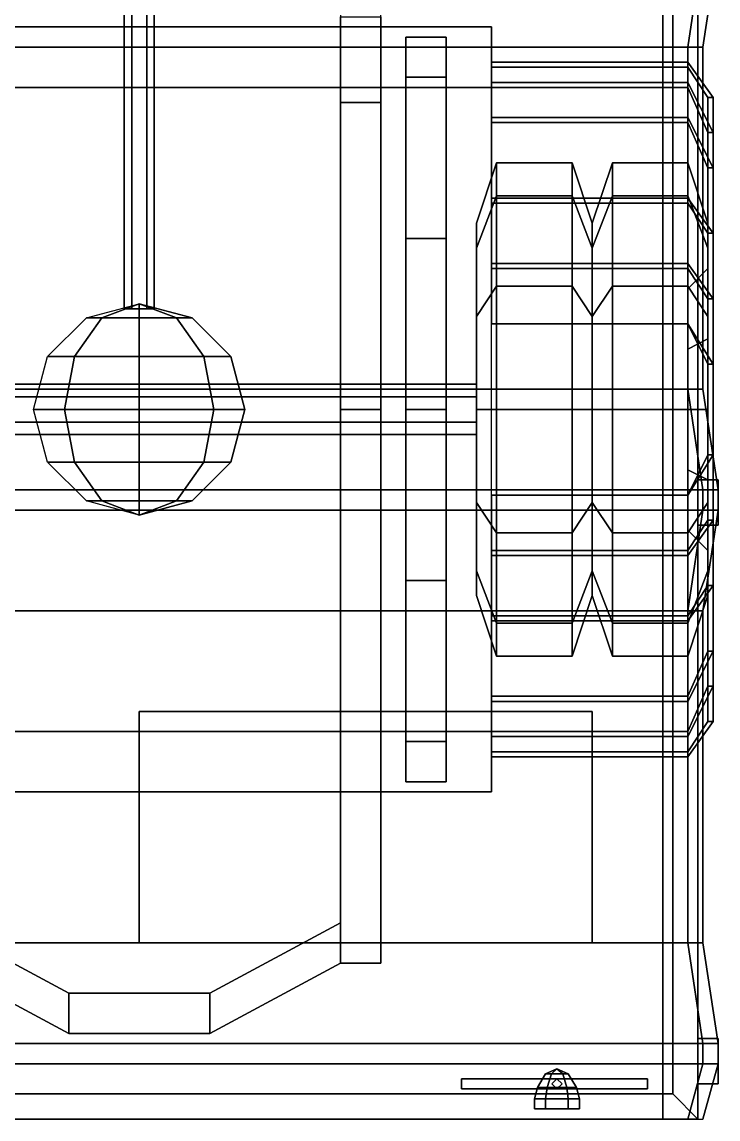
# Model space of a CAD drawing. Header units: millimetres. Extents: x -1.1 to 3, y -3.3 to 12.6.
# Drawn here: x -0.233 to 1.15, y -3.34 to -1.16 of the extents above; entities that cross this region are included whole.
import ezdxf

# ---------------------------------------------------------------- set-up
doc = ezdxf.new("R2010")
doc.units = ezdxf.units.MM
for name, color, linetype in [('mudguards', 6, 'Continuous'), ('tent', 3, 'Continuous'), ('wheels', 2, 'Continuous')]:
    doc.layers.add(name, color=color, linetype=linetype)

msp = doc.modelspace()

# ---------------------------------------------------------------- linework, layer by layer
for points in [[(1.11, 0.23, 1.12), (1.11, -3.34, 1.12), (-1.11, -3.34, 1.12), (-1.11, 0.23, 1.12)], [(1.06, -3.29, 2.17), (1.11, -3.34, 2.17), (1.11, 0.23, 2.17), (1.06, 0.18, 2.17)], [(1.11, -3.34, 1.2), (1.11, -3.34, 1.12), (1.11, 0.23, 1.12), (1.11, 0.23, 1.2)], [(-0.015, 0.21, 0.736), (-0.03, 0.21, 0.71), (-0.03, -1.73, 0.48), (-0.015, -1.73, 0.506)], [(-0.03, 0.21, 0.71), (-0.015, 0.21, 0.684), (-0.015, -1.73, 0.454), (-0.03, -1.73, 0.48)], [(0.015, 0.21, 0.736), (-0.015, 0.21, 0.736), (-0.015, -1.73, 0.506), (0.015, -1.73, 0.506)], [(-0.015, 0.21, 0.684), (0.015, 0.21, 0.684), (0.015, -1.73, 0.454), (-0.015, -1.73, 0.454)], [(0.03, 0.21, 0.71), (0.015, 0.21, 0.736), (0.015, -1.73, 0.506), (0.03, -1.73, 0.48)], [(0.015, 0.21, 0.684), (0.03, 0.21, 0.71), (0.03, -1.73, 0.48), (0.015, -1.73, 0.454)], [(-1.06, 0.18, 1.2), (-1.06, -3.29, 1.2), (1.06, -3.29, 1.2), (1.06, 0.18, 1.2)], [(1.06, 0.18, 1.2), (1.06, -3.29, 1.2), (1.06, -3.29, 2.17), (1.06, 0.18, 2.17)], [(0.4, 0.17, 0.89), (0.4, -1.17, 0.89), (0.48, -1.17, 0.89), (0.48, 0.17, 0.89)], [(1.11, -1.04, 2.17), (1.11, -2.07, 2.17), (1.11, -2.07, 1.2), (1.11, -1.04, 1.2)], [(0.4, -1.15, 0.68), (0.4, -1.32, 0.7), (0.4, -1.32, 0.89), (0.4, -1.15, 0.89)], [(0.48, -1.32, 0.7), (0.4, -1.32, 0.7), (0.4, -1.15, 0.68), (0.48, -1.15, 0.68)], [(0.48, -1.15, 0.89), (0.48, -1.32, 0.89), (0.48, -1.32, 0.7), (0.48, -1.15, 0.68)], [(-0.7, -1.17, 0.94), (0.7, -1.17, 0.94), (0.7, -1.17, 0.89), (-0.7, -1.17, 0.89)], [(0.7, -1.29, 0.94), (0.7, -1.17, 0.94), (-0.7, -1.17, 0.94), (-0.7, -1.29, 0.94)], [(-0.4, -1.17, 0.79), (0.4, -1.17, 0.79), (0.4, -1.29, 0.79), (-0.4, -1.29, 0.79)], [(-0.4, -1.17, 0.89), (0.4, -1.17, 0.89), (0.4, -1.17, 0.79), (-0.4, -1.17, 0.79)], [(0.48, -1.17, 0.89), (0.7, -1.17, 0.89), (0.7, -1.29, 0.89), (0.48, -1.29, 0.89)], [(0.7, -1.29, 0.89), (0.7, -1.17, 0.89), (0.7, -1.17, 0.94), (0.7, -1.29, 0.94)], [(0.61, -1.19, 0.89), (0.61, -1.19, 0.8), (0.53, -1.19, 0.8), (0.53, -1.19, 0.89)], [(0.53, -1.19, 0.8), (0.53, -1.27, 0.8), (0.53, -1.27, 0.89), (0.53, -1.19, 0.89)], [(0.61, -1.19, 0.8), (0.61, -1.27, 0.8), (0.53, -1.27, 0.8), (0.53, -1.19, 0.8)], [(0.61, -1.19, 0.89), (0.61, -1.27, 0.89), (0.61, -1.27, 0.8), (0.61, -1.19, 0.8)], [(0.53, -1.59, 0.73), (0.53, -1.27, 0.84), (0.53, -1.27, 0.81), (0.53, -1.59, 0.67)], [(0.53, -1.59, 0.67), (0.53, -1.27, 0.81), (0.61, -1.27, 0.81), (0.61, -1.59, 0.67)], [(0.61, -1.27, 0.84), (0.53, -1.27, 0.84), (0.53, -1.59, 0.73), (0.61, -1.59, 0.73)], [(0.61, -1.27, 0.84), (0.61, -1.27, 0.89), (0.53, -1.27, 0.89), (0.53, -1.27, 0.84)], [(0.61, -1.27, 0.8), (0.61, -1.27, 0.81), (0.53, -1.27, 0.81), (0.53, -1.27, 0.8)], [(0.61, -1.59, 0.67), (0.61, -1.27, 0.81), (0.61, -1.27, 0.84), (0.61, -1.59, 0.73)], [(-0.7, -1.29, 0.89), (0.7, -1.29, 0.89), (0.7, -1.29, 0.94), (-0.7, -1.29, 0.94)], [(-0.4, -1.29, 0.79), (0.4, -1.29, 0.79), (0.4, -1.29, 0.89), (-0.4, -1.29, 0.89)], [(0.4, -1.29, 0.89), (0.4, -2.57, 0.89), (0.48, -2.57, 0.89), (0.48, -1.29, 0.89)], [(0.4, -1.32, 0.7), (0.4, -1.93, 0.77), (0.4, -1.93, 0.89), (0.4, -1.32, 0.89)], [(0.48, -1.93, 0.77), (0.4, -1.93, 0.77), (0.4, -1.32, 0.7), (0.48, -1.32, 0.7)], [(0.48, -1.32, 0.89), (0.48, -1.93, 0.89), (0.48, -1.93, 0.77), (0.48, -1.32, 0.7)], [(0.53, -1.59, 0.67), (0.53, -1.93, 0.62), (0.53, -1.93, 0.73), (0.53, -1.59, 0.73)], [(0.61, -1.59, 0.67), (0.61, -1.93, 0.62), (0.53, -1.93, 0.62), (0.53, -1.59, 0.67)], [(0.53, -2.27, 0.73), (0.61, -2.27, 0.73), (0.61, -1.59, 0.73), (0.53, -1.59, 0.73)], [(0.61, -1.59, 0.73), (0.61, -1.93, 0.73), (0.61, -1.93, 0.62), (0.61, -1.59, 0.67)], [(0.4, -1.93, 0.77), (0.4, -2.95, 0.77), (0.4, -2.95, 0.89), (0.4, -1.93, 0.89)], [(0.48, -3.03, 0.77), (0.4, -3.03, 0.77), (0.4, -1.93, 0.77), (0.48, -1.93, 0.77)], [(0.48, -1.93, 0.89), (0.48, -3.03, 0.89), (0.48, -3.03, 0.77), (0.48, -1.93, 0.77)], [(0.53, -2.27, 0.67), (0.53, -1.93, 0.62), (0.61, -1.93, 0.62), (0.61, -2.27, 0.67)], [(0.53, -2.27, 0.73), (0.53, -1.93, 0.73), (0.53, -1.93, 0.62), (0.53, -2.27, 0.67)], [(0.61, -2.27, 0.67), (0.61, -1.93, 0.62), (0.61, -1.93, 0.73), (0.61, -2.27, 0.73)], [(1.11, -2.07, 2.17), (1.11, -2.16, 2.17), (1.15, -2.16, 2.17), (1.15, -2.07, 2.17)], [(1.15, -2.07, 2.17), (1.15, -2.07, 1.2), (1.11, -2.07, 1.2), (1.11, -2.07, 2.17)], [(1.15, -2.07, 1.2), (1.15, -2.16, 1.2), (1.11, -2.16, 1.2), (1.11, -2.07, 1.2)], [(1.15, -2.16, 2.17), (1.15, -2.16, 1.2), (1.15, -2.07, 1.2), (1.15, -2.07, 2.17)], [(-1.04, -2.13, 3), (1.04, -2.13, 3), (1.04, -2.09, 3), (-1.04, -2.09, 3)], [(-1.04, -2.09, 3), (1.04, -2.09, 3), (1.04, -2.09, 2.96), (-1.04, -2.09, 2.96)], [(1.04, -2.13, 3), (1.12, -2.13, 2.94), (1.12, -2.09, 2.94), (1.04, -2.09, 3)], [(1.04, -2.09, 3), (1.12, -2.09, 2.94), (1.08, -2.09, 2.94), (1.04, -2.09, 2.96)], [(1.12, -2.09, 2.94), (1.15, -2.09, 2.86), (1.11, -2.09, 2.86), (1.08, -2.09, 2.94)], [(1.15, -2.09, 2.86), (1.15, -2.09, 2.17), (1.11, -2.09, 2.17), (1.11, -2.09, 2.86)], [(1.12, -2.13, 2.94), (1.15, -2.13, 2.86), (1.15, -2.09, 2.86), (1.12, -2.09, 2.94)], [(1.15, -2.13, 2.86), (1.15, -2.13, 2.17), (1.15, -2.09, 2.17), (1.15, -2.09, 2.86)], [(-1.04, -2.13, 2.96), (1.04, -2.13, 2.96), (1.04, -2.13, 3), (-1.04, -2.13, 3)], [(1.04, -2.13, 2.96), (1.08, -2.13, 2.94), (1.12, -2.13, 2.94), (1.04, -2.13, 3)], [(1.08, -2.13, 2.94), (1.11, -2.13, 2.86), (1.15, -2.13, 2.86), (1.12, -2.13, 2.94)], [(1.11, -2.13, 2.86), (1.11, -2.13, 2.17), (1.15, -2.13, 2.17), (1.15, -2.13, 2.86)], [(1.11, -2.16, 2.17), (1.11, -2.16, 1.2), (1.15, -2.16, 1.2), (1.15, -2.16, 2.17)], [(1.11, -2.16, 2.17), (1.11, -3.18, 2.17), (1.11, -3.18, 1.2), (1.11, -2.16, 1.2)], [(0.53, -2.59, 0.84), (0.61, -2.59, 0.84), (0.61, -2.27, 0.73), (0.53, -2.27, 0.73)], [(0.53, -2.27, 0.67), (0.53, -2.59, 0.81), (0.53, -2.59, 0.84), (0.53, -2.27, 0.73)], [(0.61, -2.27, 0.67), (0.61, -2.59, 0.81), (0.53, -2.59, 0.81), (0.53, -2.27, 0.67)], [(0.61, -2.27, 0.73), (0.61, -2.59, 0.84), (0.61, -2.59, 0.81), (0.61, -2.27, 0.67)], [(0, -2.53, 0.91), (0, -2.99, 0.91), (0, -2.99, 1.12), (0, -2.53, 1.12)], [(0.9, -2.53, 1.12), (0.9, -2.53, 0.91), (0, -2.53, 0.91), (0, -2.53, 1.12)], [(0.9, -2.53, 0.91), (0.9, -2.99, 0.91), (0, -2.99, 0.91), (0, -2.53, 0.91)], [(0.9, -2.99, 1.12), (0.9, -2.99, 0.91), (0.9, -2.53, 0.91), (0.9, -2.53, 1.12)], [(0.7, -2.69, 0.94), (0.7, -2.57, 0.94), (-0.7, -2.57, 0.94), (-0.7, -2.69, 0.94)], [(-0.7, -2.57, 0.94), (0.7, -2.57, 0.94), (0.7, -2.57, 0.89), (-0.7, -2.57, 0.89)], [(-0.4, -2.57, 0.89), (0.4, -2.57, 0.89), (0.4, -2.57, 0.79), (-0.4, -2.57, 0.79)], [(-0.4, -2.57, 0.79), (0.4, -2.57, 0.79), (0.4, -2.69, 0.79), (-0.4, -2.69, 0.79)], [(0.48, -2.57, 0.89), (0.7, -2.57, 0.89), (0.7, -2.69, 0.89), (0.48, -2.69, 0.89)], [(0.7, -2.69, 0.89), (0.7, -2.57, 0.89), (0.7, -2.57, 0.94), (0.7, -2.69, 0.94)], [(0.53, -2.67, 0.89), (0.53, -2.59, 0.89), (0.53, -2.59, 0.8), (0.53, -2.67, 0.8)], [(0.53, -2.67, 0.8), (0.53, -2.59, 0.8), (0.61, -2.59, 0.8), (0.61, -2.67, 0.8)], [(0.53, -2.59, 0.8), (0.53, -2.59, 0.81), (0.61, -2.59, 0.81), (0.61, -2.59, 0.8)], [(0.53, -2.59, 0.84), (0.53, -2.59, 0.89), (0.61, -2.59, 0.89), (0.61, -2.59, 0.84)], [(0.61, -2.67, 0.8), (0.61, -2.59, 0.8), (0.61, -2.59, 0.89), (0.61, -2.67, 0.89)], [(0.53, -2.67, 0.89), (0.53, -2.67, 0.8), (0.61, -2.67, 0.8), (0.61, -2.67, 0.89)], [(-0.7, -2.69, 0.89), (0.7, -2.69, 0.89), (0.7, -2.69, 0.94), (-0.7, -2.69, 0.94)], [(-0.4, -2.69, 0.79), (0.4, -2.69, 0.79), (0.4, -2.69, 0.89), (-0.4, -2.69, 0.89)], [(0.4, -2.69, 0.89), (0.4, -3.03, 0.89), (0.48, -3.03, 0.89), (0.48, -2.69, 0.89)], [(-0.4, -2.95, 0.89), (-0.14, -3.09, 0.89), (-0.14, -3.09, 0.77), (-0.4, -2.95, 0.77)], [(-0.4, -2.95, 0.77), (-0.14, -3.09, 0.77), (-0.14, -3.17, 0.77), (-0.4, -3.03, 0.77)], [(-0.14, -3.17, 0.89), (-0.14, -3.09, 0.89), (-0.4, -2.95, 0.89), (-0.4, -3.03, 0.89)], [(0.14, -3.09, 0.89), (0.4, -2.95, 0.89), (0.4, -2.95, 0.77), (0.14, -3.09, 0.77)], [(0.14, -3.09, 0.77), (0.4, -2.95, 0.77), (0.4, -3.03, 0.77), (0.14, -3.17, 0.77)], [(0.4, -3.03, 0.89), (0.4, -2.95, 0.89), (0.14, -3.09, 0.89), (0.14, -3.17, 0.89)], [(0, -2.99, 1.12), (0, -2.99, 0.91), (0.9, -2.99, 0.91), (0.9, -2.99, 1.12)], [(-0.4, -3.03, 0.77), (-0.14, -3.17, 0.77), (-0.14, -3.17, 0.89), (-0.4, -3.03, 0.89)], [(0.14, -3.17, 0.77), (0.4, -3.03, 0.77), (0.4, -3.03, 0.89), (0.14, -3.17, 0.89)], [(0.48, -3.03, 0.89), (0.4, -3.03, 0.89), (0.4, -3.03, 0.77), (0.48, -3.03, 0.77)], [(-0.14, -3.09, 0.89), (0.14, -3.09, 0.89), (0.14, -3.09, 0.77), (-0.14, -3.09, 0.77)], [(-0.14, -3.09, 0.77), (0.14, -3.09, 0.77), (0.14, -3.17, 0.77), (-0.14, -3.17, 0.77)], [(0.14, -3.17, 0.89), (0.14, -3.09, 0.89), (-0.14, -3.09, 0.89), (-0.14, -3.17, 0.89)], [(-0.14, -3.17, 0.77), (0.14, -3.17, 0.77), (0.14, -3.17, 0.89), (-0.14, -3.17, 0.89)], [(1.15, -3.18, 2.17), (1.15, -3.18, 1.2), (1.11, -3.18, 1.2), (1.11, -3.18, 2.17)], [(1.15, -3.18, 1.2), (1.15, -3.27, 1.2), (1.11, -3.27, 1.2), (1.11, -3.18, 1.2)], [(1.11, -3.18, 2.17), (1.11, -3.27, 2.17), (1.15, -3.27, 2.17), (1.15, -3.18, 2.17)], [(1.15, -3.27, 2.17), (1.15, -3.27, 1.2), (1.15, -3.18, 1.2), (1.15, -3.18, 2.17)], [(-1.04, -3.23, 3), (1.04, -3.23, 3), (1.04, -3.19, 3), (-1.04, -3.19, 3)], [(-1.04, -3.19, 3), (1.04, -3.19, 3), (1.04, -3.19, 2.96), (-1.04, -3.19, 2.96)], [(1.04, -3.23, 3), (1.12, -3.23, 2.94), (1.12, -3.19, 2.94), (1.04, -3.19, 3)], [(1.04, -3.19, 3), (1.12, -3.19, 2.94), (1.08, -3.19, 2.94), (1.04, -3.19, 2.96)], [(1.12, -3.19, 2.94), (1.15, -3.19, 2.86), (1.11, -3.19, 2.86), (1.08, -3.19, 2.94)], [(1.15, -3.19, 2.86), (1.15, -3.19, 2.17), (1.11, -3.19, 2.17), (1.11, -3.19, 2.86)], [(1.12, -3.23, 2.94), (1.15, -3.23, 2.86), (1.15, -3.19, 2.86), (1.12, -3.19, 2.94)], [(1.15, -3.23, 2.86), (1.15, -3.23, 2.17), (1.15, -3.19, 2.17), (1.15, -3.19, 2.86)], [(-1.04, -3.23, 2.96), (1.04, -3.23, 2.96), (1.04, -3.23, 3), (-1.04, -3.23, 3)], [(0.83, -3.24, 1.05), (0.8075, -3.25, 1.05), (0.8188, -3.25, 1.0695), (0.83, -3.24, 1.05)], [(0.83, -3.24, 1.05), (0.8188, -3.25, 1.0305), (0.8075, -3.25, 1.05), (0.83, -3.24, 1.05)], [(0.83, -3.24, 1.05), (0.8188, -3.25, 1.0695), (0.8413, -3.25, 1.0695), (0.83, -3.24, 1.05)], [(0.83, -3.24, 1.05), (0.8413, -3.25, 1.0305), (0.8188, -3.25, 1.0305), (0.83, -3.24, 1.05)], [(0.83, -3.24, 1.05), (0.8413, -3.25, 1.0695), (0.8525, -3.25, 1.05), (0.83, -3.24, 1.05)], [(0.83, -3.24, 1.05), (0.8525, -3.25, 1.05), (0.8413, -3.25, 1.0305), (0.83, -3.24, 1.05)], [(1.04, -3.23, 2.96), (1.08, -3.23, 2.94), (1.12, -3.23, 2.94), (1.04, -3.23, 3)], [(1.08, -3.23, 2.94), (1.11, -3.23, 2.86), (1.15, -3.23, 2.86), (1.12, -3.23, 2.94)], [(1.11, -3.23, 2.86), (1.11, -3.23, 2.17), (1.15, -3.23, 2.17), (1.15, -3.23, 2.86)], [(0.64, -3.26, 0.73), (0.64, -3.28, 0.73), (0.64, -3.28, 1), (0.64, -3.26, 1)], [(0.64, -3.26, 1), (0.64, -3.28, 1), (1.01, -3.28, 1), (1.01, -3.26, 1)], [(1.01, -3.26, 1), (1.01, -3.26, 0.73), (0.64, -3.26, 0.73), (0.64, -3.26, 1)], [(1.01, -3.26, 0.73), (1.01, -3.28, 0.73), (0.64, -3.28, 0.73), (0.64, -3.26, 0.73)], [(0.8075, -3.25, 1.05), (0.791, -3.2775, 1.05), (0.8105, -3.2775, 1.0837), (0.8188, -3.25, 1.0695)], [(0.8188, -3.25, 1.0305), (0.8105, -3.2775, 1.0163), (0.791, -3.2775, 1.05), (0.8075, -3.25, 1.05)], [(0.8188, -3.25, 1.0695), (0.8105, -3.2775, 1.0837), (0.8495, -3.2775, 1.0837), (0.8413, -3.25, 1.0695)], [(0.8413, -3.25, 1.0305), (0.8495, -3.2775, 1.0163), (0.8105, -3.2775, 1.0163), (0.8188, -3.25, 1.0305)], [(0.83, -3.26, 1), (0.82, -3.27, 1), (0.82, -3.27, 1.12), (0.83, -3.26, 1.12)], [(0.82, -3.27, 1), (0.83, -3.28, 1), (0.83, -3.28, 1.12), (0.82, -3.27, 1.12)], [(0.84, -3.27, 1), (0.83, -3.26, 1), (0.83, -3.26, 1.12), (0.84, -3.27, 1.12)], [(0.83, -3.28, 1), (0.84, -3.27, 1), (0.84, -3.27, 1.12), (0.83, -3.28, 1.12)], [(0.8413, -3.25, 1.0695), (0.8495, -3.2775, 1.0837), (0.869, -3.2775, 1.05), (0.8525, -3.25, 1.05)], [(0.8525, -3.25, 1.05), (0.869, -3.2775, 1.05), (0.8495, -3.2775, 1.0163), (0.8413, -3.25, 1.0305)], [(1.01, -3.28, 1), (1.01, -3.28, 0.73), (1.01, -3.26, 0.73), (1.01, -3.26, 1)], [(1.11, -3.27, 2.17), (1.11, -3.34, 2.17), (1.11, -3.34, 1.2), (1.11, -3.27, 1.2)], [(1.11, -3.27, 2.17), (1.11, -3.27, 1.2), (1.15, -3.27, 1.2), (1.15, -3.27, 2.17)], [(-1.06, -3.29, 2.17), (-1.11, -3.34, 2.17), (1.11, -3.34, 2.17), (1.06, -3.29, 2.17)], [(1.06, -3.29, 1.2), (-1.06, -3.29, 1.2), (-1.06, -3.29, 2.17), (1.06, -3.29, 2.17)], [(0.64, -3.28, 1), (0.64, -3.28, 0.73), (1.01, -3.28, 0.73), (1.01, -3.28, 1)], [(0.791, -3.2775, 1.05), (0.785, -3.3, 1.05), (0.8075, -3.3, 1.089), (0.8105, -3.2775, 1.0837)], [(0.8105, -3.2775, 1.0163), (0.8075, -3.3, 1.011), (0.785, -3.3, 1.05), (0.791, -3.2775, 1.05)], [(0.8105, -3.2775, 1.0837), (0.8075, -3.3, 1.089), (0.8525, -3.3, 1.089), (0.8495, -3.2775, 1.0837)], [(0.8495, -3.2775, 1.0163), (0.8525, -3.3, 1.011), (0.8075, -3.3, 1.011), (0.8105, -3.2775, 1.0163)], [(0.8495, -3.2775, 1.0837), (0.8525, -3.3, 1.089), (0.875, -3.3, 1.05), (0.869, -3.2775, 1.05)], [(0.869, -3.2775, 1.05), (0.875, -3.3, 1.05), (0.8525, -3.3, 1.011), (0.8495, -3.2775, 1.0163)], [(0.8075, -3.3, 1.089), (0.785, -3.3, 1.05), (0.785, -3.32, 1.05), (0.8075, -3.32, 1.089)], [(0.785, -3.3, 1.05), (0.8075, -3.3, 1.011), (0.8075, -3.32, 1.011), (0.785, -3.32, 1.05)], [(0.8525, -3.3, 1.089), (0.8075, -3.3, 1.089), (0.8075, -3.32, 1.089), (0.8525, -3.32, 1.089)], [(0.8075, -3.3, 1.011), (0.8525, -3.3, 1.011), (0.8525, -3.32, 1.011), (0.8075, -3.32, 1.011)], [(0.875, -3.3, 1.05), (0.8525, -3.3, 1.089), (0.8525, -3.32, 1.089), (0.875, -3.32, 1.05)], [(0.8525, -3.3, 1.011), (0.875, -3.3, 1.05), (0.875, -3.32, 1.05), (0.8525, -3.32, 1.011)], [(0.8525, -3.32, 1.089), (0.8075, -3.32, 1.089), (0.785, -3.32, 1.05), (0.875, -3.32, 1.05)], [(0.875, -3.32, 1.05), (0.785, -3.32, 1.05), (0.8075, -3.32, 1.011), (0.8525, -3.32, 1.011)], [(1.11, -3.34, 2.17), (-1.11, -3.34, 2.17), (-1.11, -3.34, 1.12), (1.11, -3.34, 1.12)]]:
    msp.add_3dface(points)
at = {"layer": 'mudguards'}
for points in [[(1.09, -1.24, 0.57), (1.09, -1.25, 0.57), (0.7, -1.25, 0.57), (0.7, -1.24, 0.57)], [(1.09, -1.28, 0.66), (1.09, -1.24, 0.57), (0.7, -1.24, 0.57), (0.7, -1.28, 0.66)], [(1.09, -1.24, 0.57), (1.09, -1.28, 0.66), (1.14, -1.38, 0.62), (1.14, -1.31, 0.57)], [(1.09, -1.25, 0.57), (1.09, -1.24, 0.57), (1.14, -1.31, 0.57), (1.13, -1.31, 0.57)], [(0.7, -1.29, 0.66), (0.7, -1.25, 0.57), (1.09, -1.25, 0.57), (1.09, -1.29, 0.66)], [(1.13, -1.31, 0.57), (1.13, -1.38, 0.62), (1.09, -1.29, 0.66), (1.09, -1.25, 0.57)], [(1.09, -1.35, 0.79), (1.09, -1.28, 0.66), (0.7, -1.28, 0.66), (0.7, -1.35, 0.79)], [(1.09, -1.28, 0.66), (1.09, -1.35, 0.79), (1.14, -1.45, 0.75), (1.14, -1.38, 0.62)], [(0.7, -1.36, 0.79), (0.7, -1.29, 0.66), (1.09, -1.29, 0.66), (1.09, -1.36, 0.79)], [(1.13, -1.38, 0.62), (1.13, -1.45, 0.75), (1.09, -1.36, 0.79), (1.09, -1.29, 0.66)], [(1.13, -1.31, 0.57), (1.14, -1.31, 0.57), (1.14, -1.38, 0.62), (1.13, -1.38, 0.62)], [(1.09, -1.51, 0.97), (1.09, -1.35, 0.79), (0.7, -1.35, 0.79), (0.7, -1.51, 0.97)], [(1.09, -1.35, 0.79), (1.09, -1.51, 0.97), (1.14, -1.58, 0.91), (1.14, -1.45, 0.75)], [(0.7, -1.52, 0.97), (0.7, -1.36, 0.79), (1.09, -1.36, 0.79), (1.09, -1.52, 0.97)], [(1.13, -1.45, 0.75), (1.13, -1.58, 0.91), (1.09, -1.52, 0.97), (1.09, -1.36, 0.79)], [(1.13, -1.38, 0.62), (1.14, -1.38, 0.62), (1.14, -1.45, 0.75), (1.13, -1.45, 0.75)], [(1.13, -1.45, 0.75), (1.14, -1.45, 0.75), (1.14, -1.58, 0.91), (1.13, -1.58, 0.91)], [(1.09, -1.64, 1.07), (1.09, -1.51, 0.97), (0.7, -1.51, 0.97), (0.7, -1.64, 1.07)], [(0.7, -1.65, 1.07), (0.7, -1.52, 0.97), (1.09, -1.52, 0.97), (1.09, -1.65, 1.07)], [(1.09, -1.51, 0.97), (1.09, -1.64, 1.07), (1.14, -1.71, 1.02), (1.14, -1.58, 0.91)], [(1.13, -1.58, 0.91), (1.13, -1.71, 1.02), (1.09, -1.65, 1.07), (1.09, -1.52, 0.97)], [(1.14, -1.71, 1.02), (1.13, -1.71, 1.02), (1.13, -1.58, 0.91), (1.14, -1.58, 0.91)], [(1.09, -1.76, 1.12), (1.09, -1.64, 1.07), (0.7, -1.64, 1.07), (0.7, -1.76, 1.12)], [(0.7, -1.76, 1.11), (0.7, -1.65, 1.07), (1.09, -1.65, 1.07), (1.09, -1.76, 1.11)], [(1.09, -1.64, 1.07), (1.09, -1.76, 1.12), (1.14, -1.84, 1.06), (1.14, -1.71, 1.02)], [(1.13, -1.71, 1.02), (1.13, -1.84, 1.06), (1.09, -1.76, 1.11), (1.09, -1.65, 1.07)], [(1.14, -1.84, 1.06), (1.13, -1.84, 1.06), (1.13, -1.71, 1.02), (1.14, -1.71, 1.02)], [(1.09, -1.76, 1.11), (1.09, -2.1, 1.11), (0.7, -2.1, 1.11), (0.7, -1.76, 1.11)], [(1.13, -1.84, 1.06), (1.13, -2.02, 1.06), (1.09, -2.1, 1.11), (1.09, -1.76, 1.11)], [(1.09, -1.76, 1.12), (1.09, -2.1, 1.12), (1.14, -2.02, 1.06), (1.14, -1.84, 1.06)], [(1.14, -2.02, 1.06), (1.13, -2.02, 1.06), (1.13, -1.84, 1.06), (1.14, -1.84, 1.06)], [(1.09, -2.1, 1.12), (1.09, -2.22, 1.07), (1.14, -2.15, 1.02), (1.14, -2.02, 1.06)], [(1.13, -2.02, 1.06), (1.13, -2.15, 1.02), (1.09, -2.21, 1.07), (1.09, -2.1, 1.11)], [(1.14, -2.15, 1.02), (1.13, -2.15, 1.02), (1.13, -2.02, 1.06), (1.14, -2.02, 1.06)], [(1.09, -2.1, 1.11), (1.09, -2.21, 1.07), (0.7, -2.21, 1.07), (0.7, -2.1, 1.11)], [(0.7, -2.1, 1.12), (0.7, -2.22, 1.07), (1.09, -2.22, 1.07), (1.09, -2.1, 1.12)], [(1.13, -2.15, 1.02), (1.13, -2.28, 0.91), (1.09, -2.34, 0.97), (1.09, -2.21, 1.07)], [(1.09, -2.22, 1.07), (1.09, -2.35, 0.97), (1.14, -2.28, 0.91), (1.14, -2.15, 1.02)], [(1.14, -2.28, 0.91), (1.13, -2.28, 0.91), (1.13, -2.15, 1.02), (1.14, -2.15, 1.02)], [(1.09, -2.21, 1.07), (1.09, -2.34, 0.97), (0.7, -2.34, 0.97), (0.7, -2.21, 1.07)], [(0.7, -2.22, 1.07), (0.7, -2.35, 0.97), (1.09, -2.35, 0.97), (1.09, -2.22, 1.07)], [(1.09, -2.35, 0.97), (1.09, -2.51, 0.79), (1.14, -2.41, 0.75), (1.14, -2.28, 0.91)], [(1.13, -2.28, 0.91), (1.13, -2.41, 0.75), (1.09, -2.5, 0.79), (1.09, -2.34, 0.97)], [(1.14, -2.41, 0.75), (1.13, -2.41, 0.75), (1.13, -2.28, 0.91), (1.14, -2.28, 0.91)], [(1.09, -2.34, 0.97), (1.09, -2.5, 0.79), (0.7, -2.5, 0.79), (0.7, -2.34, 0.97)], [(0.7, -2.35, 0.97), (0.7, -2.51, 0.79), (1.09, -2.51, 0.79), (1.09, -2.35, 0.97)], [(1.09, -2.51, 0.79), (1.09, -2.58, 0.66), (1.14, -2.48, 0.62), (1.14, -2.41, 0.75)], [(1.13, -2.41, 0.75), (1.13, -2.48, 0.62), (1.09, -2.57, 0.66), (1.09, -2.5, 0.79)], [(1.14, -2.48, 0.62), (1.13, -2.48, 0.62), (1.13, -2.41, 0.75), (1.14, -2.41, 0.75)], [(1.09, -2.58, 0.66), (1.09, -2.62, 0.57), (1.14, -2.55, 0.57), (1.14, -2.48, 0.62)], [(1.13, -2.48, 0.62), (1.13, -2.55, 0.57), (1.09, -2.61, 0.57), (1.09, -2.57, 0.66)], [(1.14, -2.55, 0.57), (1.13, -2.55, 0.57), (1.13, -2.48, 0.62), (1.14, -2.48, 0.62)], [(1.09, -2.5, 0.79), (1.09, -2.57, 0.66), (0.7, -2.57, 0.66), (0.7, -2.5, 0.79)], [(0.7, -2.51, 0.79), (0.7, -2.58, 0.66), (1.09, -2.58, 0.66), (1.09, -2.51, 0.79)], [(1.09, -2.62, 0.57), (1.09, -2.61, 0.57), (1.13, -2.55, 0.57), (1.14, -2.55, 0.57)], [(1.09, -2.57, 0.66), (1.09, -2.61, 0.57), (0.7, -2.61, 0.57), (0.7, -2.57, 0.66)], [(0.7, -2.58, 0.66), (0.7, -2.62, 0.57), (1.09, -2.62, 0.57), (1.09, -2.58, 0.66)], [(0.7, -2.62, 0.57), (0.7, -2.61, 0.57), (1.09, -2.61, 0.57), (1.09, -2.62, 0.57)]]:
    msp.add_3dface(points, dxfattribs=at)
at = {"layer": 'tent'}
for points in [[(1.04, -1.01, 3), (-1.04, -1.01, 3), (-1.04, -1.21, 2.97), (1.04, -1.21, 2.97)], [(1.04, -1.21, 2.97), (1.09, -1.21, 2.94), (1.12, -1.01, 2.94), (1.04, -1.01, 3)], [(1.09, -1.21, 2.94), (1.12, -1.21, 2.86), (1.15, -1.01, 2.86), (1.12, -1.01, 2.94)], [(1.12, -1.21, 2.86), (1.12, -1.21, 2.17), (1.15, -1.01, 2.17), (1.15, -1.01, 2.86)], [(1.04, -1.21, 2.97), (-1.04, -1.21, 2.97), (-1.04, -1.89, 2.97), (1.04, -1.89, 2.97)], [(1.04, -1.89, 2.97), (1.09, -1.89, 2.94), (1.09, -1.21, 2.94), (1.04, -1.21, 2.97)], [(1.09, -1.89, 2.94), (1.12, -1.89, 2.86), (1.12, -1.21, 2.86), (1.09, -1.21, 2.94)], [(1.12, -1.89, 2.86), (1.12, -1.89, 2.17), (1.12, -1.21, 2.17), (1.12, -1.21, 2.86)], [(1.04, -1.89, 2.97), (-1.04, -1.89, 2.97), (-1.04, -2.09, 3), (1.04, -2.09, 3)], [(1.04, -2.09, 3), (1.12, -2.09, 2.94), (1.09, -1.89, 2.94), (1.04, -1.89, 2.97)], [(1.12, -2.09, 2.94), (1.15, -2.09, 2.86), (1.12, -1.89, 2.86), (1.09, -1.89, 2.94)], [(1.15, -2.09, 2.86), (1.15, -2.09, 2.17), (1.12, -1.89, 2.17), (1.12, -1.89, 2.86)], [(1.04, -2.13, 3), (-1.04, -2.13, 3), (-1.04, -2.33, 2.97), (1.04, -2.33, 2.97)], [(1.04, -2.33, 2.97), (1.09, -2.33, 2.94), (1.12, -2.13, 2.94), (1.04, -2.13, 3)], [(1.09, -2.33, 2.94), (1.12, -2.33, 2.86), (1.15, -2.13, 2.86), (1.12, -2.13, 2.94)], [(1.12, -2.33, 2.86), (1.12, -2.33, 2.17), (1.15, -2.13, 2.17), (1.15, -2.13, 2.86)], [(1.04, -2.33, 2.97), (-1.04, -2.33, 2.97), (-1.04, -2.99, 2.97), (1.04, -2.99, 2.97)], [(1.04, -2.99, 2.97), (1.09, -2.99, 2.94), (1.09, -2.33, 2.94), (1.04, -2.33, 2.97)], [(1.09, -2.99, 2.94), (1.12, -2.99, 2.86), (1.12, -2.33, 2.86), (1.09, -2.33, 2.94)], [(1.12, -2.99, 2.86), (1.12, -2.99, 2.17), (1.12, -2.33, 2.17), (1.12, -2.33, 2.86)], [(1.04, -2.99, 2.97), (-1.04, -2.99, 2.97), (-1.04, -3.19, 3), (1.04, -3.19, 3)], [(1.04, -3.19, 3), (1.12, -3.19, 2.94), (1.09, -2.99, 2.94), (1.04, -2.99, 2.97)], [(1.12, -3.19, 2.94), (1.15, -3.19, 2.86), (1.12, -2.99, 2.86), (1.09, -2.99, 2.94)], [(1.15, -3.19, 2.86), (1.15, -3.19, 2.17), (1.12, -2.99, 2.17), (1.12, -2.99, 2.86)], [(-1.04, -3.34, 2.97), (1.04, -3.34, 2.97), (1.04, -3.23, 3), (-1.04, -3.23, 3)], [(1.04, -3.34, 2.97), (1.09, -3.34, 2.94), (1.12, -3.23, 2.94), (1.04, -3.23, 3)], [(1.09, -3.34, 2.94), (1.12, -3.34, 2.86), (1.15, -3.23, 2.86), (1.12, -3.23, 2.94)], [(1.12, -3.34, 2.86), (1.12, -3.34, 2.17), (1.15, -3.23, 2.17), (1.15, -3.23, 2.86)], [(1.11, -3.34, 2.86), (-1.12, -3.34, 2.86), (-1.12, -3.34, 2.17), (1.11, -3.34, 2.17)], [(1.09, -3.34, 2.94), (-1.09, -3.34, 2.94), (-1.12, -3.34, 2.86), (1.11, -3.34, 2.86)], [(1.04, -3.34, 2.97), (-1.04, -3.34, 2.97), (-1.09, -3.34, 2.94), (1.09, -3.34, 2.94)]]:
    msp.add_3dface(points, dxfattribs=at)
at = {"layer": 'wheels'}
for points in [[(0.71, -1.44, 0.48), (0.71, -1.5056, 0.235), (0.67, -1.6096, 0.295), (0.67, -1.56, 0.48)], [(0.71, -1.5056, 0.725), (0.71, -1.44, 0.48), (0.67, -1.56, 0.48), (0.67, -1.6096, 0.665)], [(0.71, -1.5056, 0.235), (0.71, -1.44, 0.48), (0.86, -1.44, 0.48), (0.86, -1.5056, 0.235)], [(0.71, -1.44, 0.48), (0.71, -1.5056, 0.725), (0.86, -1.5056, 0.725), (0.86, -1.44, 0.48)], [(0.86, -1.5056, 0.235), (0.86, -1.44, 0.48), (0.9, -1.56, 0.48), (0.9, -1.6096, 0.295)], [(0.86, -1.44, 0.48), (0.86, -1.5056, 0.725), (0.9, -1.6096, 0.665), (0.9, -1.56, 0.48)], [(0.94, -1.44, 0.48), (0.94, -1.5056, 0.235), (0.9, -1.6096, 0.295), (0.9, -1.56, 0.48)], [(0.94, -1.5056, 0.725), (0.94, -1.44, 0.48), (0.9, -1.56, 0.48), (0.9, -1.6096, 0.665)], [(1.09, -1.44, 0.48), (1.09, -1.5056, 0.235), (0.94, -1.5056, 0.235), (0.94, -1.44, 0.48)], [(1.09, -1.5056, 0.725), (1.09, -1.44, 0.48), (0.94, -1.44, 0.48), (0.94, -1.5056, 0.725)], [(1.09, -1.5056, 0.235), (1.09, -1.44, 0.48), (1.13, -1.56, 0.48), (1.13, -1.6096, 0.295)], [(1.09, -1.44, 0.48), (1.09, -1.5056, 0.725), (1.13, -1.6096, 0.665), (1.13, -1.56, 0.48)], [(0.71, -1.5056, 0.235), (0.71, -1.685, 0.0556), (0.67, -1.745, 0.1596), (0.67, -1.6096, 0.295)], [(0.71, -1.685, 0.9044), (0.71, -1.5056, 0.725), (0.67, -1.6096, 0.665), (0.67, -1.745, 0.8004)], [(0.71, -1.685, 0.0556), (0.71, -1.5056, 0.235), (0.86, -1.5056, 0.235), (0.86, -1.685, 0.0556)], [(0.71, -1.5056, 0.725), (0.71, -1.685, 0.9044), (0.86, -1.685, 0.9044), (0.86, -1.5056, 0.725)], [(0.86, -1.685, 0.0556), (0.86, -1.5056, 0.235), (0.9, -1.6096, 0.295), (0.9, -1.745, 0.1596)], [(0.86, -1.5056, 0.725), (0.86, -1.685, 0.9044), (0.9, -1.745, 0.8004), (0.9, -1.6096, 0.665)], [(0.94, -1.5056, 0.235), (0.94, -1.685, 0.0556), (0.9, -1.745, 0.1596), (0.9, -1.6096, 0.295)], [(0.94, -1.685, 0.9044), (0.94, -1.5056, 0.725), (0.9, -1.6096, 0.665), (0.9, -1.745, 0.8004)], [(1.09, -1.5056, 0.235), (1.09, -1.685, 0.0556), (0.94, -1.685, 0.0556), (0.94, -1.5056, 0.235)], [(1.09, -1.685, 0.9044), (1.09, -1.5056, 0.725), (0.94, -1.5056, 0.725), (0.94, -1.685, 0.9044)], [(1.09, -1.685, 0.0556), (1.09, -1.5056, 0.235), (1.13, -1.6096, 0.295), (1.13, -1.745, 0.1596)], [(1.09, -1.5056, 0.725), (1.09, -1.685, 0.9044), (1.13, -1.745, 0.8004), (1.13, -1.6096, 0.665)], [(0.67, -2.115, 0.8004), (0.67, -1.6096, 0.665), (0.67, -1.56, 0.48), (0.67, -2.2504, 0.665)], [(0.67, -2.2504, 0.665), (0.67, -1.56, 0.48), (0.67, -1.6096, 0.295), (0.67, -2.3, 0.48)], [(1.13, -1.6096, 0.295), (1.13, -1.56, 0.48), (1.13, -1.65, 0.48)], [(1.13, -1.56, 0.48), (1.13, -1.6096, 0.665), (1.13, -1.79, 0.7225), (1.13, -1.65, 0.48)], [(0.67, -1.93, 0.85), (0.67, -1.745, 0.8004), (0.67, -1.6096, 0.665), (0.67, -2.115, 0.8004)], [(0.67, -2.3, 0.48), (0.67, -1.6096, 0.295), (0.67, -1.745, 0.1596), (0.67, -2.2504, 0.295)], [(1.13, -1.6096, 0.665), (1.13, -1.745, 0.8004), (1.13, -1.79, 0.7225)], [(1.13, -1.745, 0.1596), (1.13, -1.6096, 0.295), (1.13, -1.65, 0.48), (1.13, -1.79, 0.2375)], [(1.13, -1.79, 0.2375), (1.13, -1.65, 0.48), (1.09, -1.69, 0.48), (1.09, -1.81, 0.2722)], [(1.13, -1.65, 0.48), (1.13, -1.79, 0.7225), (1.09, -1.81, 0.6878), (1.09, -1.69, 0.48)], [(0.71, -1.685, 0.0556), (0.71, -1.93, -0.01), (0.67, -1.93, 0.11), (0.67, -1.745, 0.1596)], [(0.71, -1.93, 0.97), (0.71, -1.685, 0.9044), (0.67, -1.745, 0.8004), (0.67, -1.93, 0.85)], [(0.71, -1.93, -0.01), (0.71, -1.685, 0.0556), (0.86, -1.685, 0.0556), (0.86, -1.93, -0.01)], [(0.71, -1.685, 0.9044), (0.71, -1.93, 0.97), (0.86, -1.93, 0.97), (0.86, -1.685, 0.9044)], [(0.86, -1.93, -0.01), (0.86, -1.685, 0.0556), (0.9, -1.745, 0.1596), (0.9, -1.93, 0.11)], [(0.86, -1.685, 0.9044), (0.86, -1.93, 0.97), (0.9, -1.93, 0.85), (0.9, -1.745, 0.8004)], [(0.94, -1.685, 0.0556), (0.94, -1.93, -0.01), (0.9, -1.93, 0.11), (0.9, -1.745, 0.1596)], [(0.94, -1.93, 0.97), (0.94, -1.685, 0.9044), (0.9, -1.745, 0.8004), (0.9, -1.93, 0.85)], [(1.09, -1.685, 0.0556), (1.09, -1.93, -0.01), (0.94, -1.93, -0.01), (0.94, -1.685, 0.0556)], [(1.09, -1.93, 0.97), (1.09, -1.685, 0.9044), (0.94, -1.685, 0.9044), (0.94, -1.93, 0.97)], [(1.09, -1.93, -0.01), (1.09, -1.685, 0.0556), (1.13, -1.745, 0.1596), (1.13, -1.93, 0.11)], [(1.09, -1.685, 0.9044), (1.09, -1.93, 0.97), (1.13, -1.93, 0.85), (1.13, -1.745, 0.8004)], [(1.09, -1.81, 0.6878), (1.09, -2.05, 0.2722), (1.09, -1.81, 0.2722), (1.09, -1.69, 0.48)], [(0.67, -2.2504, 0.295), (0.67, -1.745, 0.1596), (0.67, -1.93, 0.11), (0.67, -2.115, 0.1596)], [(1.13, -1.745, 0.8004), (1.13, -1.93, 0.85), (1.13, -2.07, 0.7225), (1.13, -1.79, 0.7225)], [(1.13, -1.93, 0.11), (1.13, -1.745, 0.1596), (1.13, -1.79, 0.2375)], [(1.13, -2.07, 0.2375), (1.13, -1.79, 0.2375), (1.09, -1.81, 0.2722), (1.09, -2.05, 0.2722)], [(1.13, -1.79, 0.7225), (1.13, -2.07, 0.7225), (1.09, -2.05, 0.6878), (1.09, -1.81, 0.6878)], [(1.13, -2.115, 0.1596), (1.13, -1.93, 0.11), (1.13, -1.79, 0.2375), (1.13, -2.07, 0.2375)], [(1.09, -2.05, 0.6878), (1.09, -2.17, 0.48), (1.09, -2.05, 0.2722), (1.09, -1.81, 0.6878)], [(0.67, -1.905, 0.5233), (0.67, -1.88, 0.48), (-0.67, -1.88, 0.48), (-0.67, -1.905, 0.5233)], [(0.67, -1.88, 0.48), (0.67, -1.905, 0.4367), (-0.67, -1.905, 0.4367), (-0.67, -1.88, 0.48)], [(0.67, -1.955, 0.5233), (0.67, -1.905, 0.5233), (-0.67, -1.905, 0.5233), (-0.67, -1.955, 0.5233)], [(0.67, -1.905, 0.4367), (0.67, -1.955, 0.4367), (-0.67, -1.955, 0.4367), (-0.67, -1.905, 0.4367)], [(0.71, -1.93, -0.01), (0.71, -2.175, 0.0556), (0.67, -2.115, 0.1596), (0.67, -1.93, 0.11)], [(0.71, -2.175, 0.9044), (0.71, -1.93, 0.97), (0.67, -1.93, 0.85), (0.67, -2.115, 0.8004)], [(0.71, -2.175, 0.0556), (0.71, -1.93, -0.01), (0.86, -1.93, -0.01), (0.86, -2.175, 0.0556)], [(0.71, -1.93, 0.97), (0.71, -2.175, 0.9044), (0.86, -2.175, 0.9044), (0.86, -1.93, 0.97)], [(0.86, -2.175, 0.0556), (0.86, -1.93, -0.01), (0.9, -1.93, 0.11), (0.9, -2.115, 0.1596)], [(0.86, -1.93, 0.97), (0.86, -2.175, 0.9044), (0.9, -2.115, 0.8004), (0.9, -1.93, 0.85)], [(0.94, -1.93, -0.01), (0.94, -2.175, 0.0556), (0.9, -2.115, 0.1596), (0.9, -1.93, 0.11)], [(0.94, -2.175, 0.9044), (0.94, -1.93, 0.97), (0.9, -1.93, 0.85), (0.9, -2.115, 0.8004)], [(1.09, -1.93, -0.01), (1.09, -2.175, 0.0556), (0.94, -2.175, 0.0556), (0.94, -1.93, -0.01)], [(1.09, -2.175, 0.9044), (1.09, -1.93, 0.97), (0.94, -1.93, 0.97), (0.94, -2.175, 0.9044)], [(1.09, -2.175, 0.0556), (1.09, -1.93, -0.01), (1.13, -1.93, 0.11), (1.13, -2.115, 0.1596)], [(1.09, -1.93, 0.97), (1.09, -2.175, 0.9044), (1.13, -2.115, 0.8004), (1.13, -1.93, 0.85)], [(1.13, -1.93, 0.85), (1.13, -2.115, 0.8004), (1.13, -2.07, 0.7225)], [(0.67, -1.98, 0.48), (0.67, -1.955, 0.5233), (-0.67, -1.955, 0.5233), (-0.67, -1.98, 0.48)], [(0.67, -1.955, 0.4367), (0.67, -1.98, 0.48), (-0.67, -1.98, 0.48), (-0.67, -1.955, 0.4367)], [(1.13, -2.21, 0.48), (1.13, -2.07, 0.2375), (1.09, -2.05, 0.2722), (1.09, -2.17, 0.48)], [(1.13, -2.07, 0.7225), (1.13, -2.21, 0.48), (1.09, -2.17, 0.48), (1.09, -2.05, 0.6878)], [(1.13, -2.115, 0.8004), (1.13, -2.2504, 0.665), (1.13, -2.21, 0.48), (1.13, -2.07, 0.7225)], [(1.13, -2.3, 0.48), (1.13, -2.2504, 0.295), (1.13, -2.07, 0.2375), (1.13, -2.21, 0.48)], [(1.13, -2.2504, 0.295), (1.13, -2.115, 0.1596), (1.13, -2.07, 0.2375)], [(0.71, -2.175, 0.0556), (0.71, -2.3544, 0.235), (0.67, -2.2504, 0.295), (0.67, -2.115, 0.1596)], [(0.71, -2.3544, 0.725), (0.71, -2.175, 0.9044), (0.67, -2.115, 0.8004), (0.67, -2.2504, 0.665)], [(0.86, -2.3544, 0.235), (0.86, -2.175, 0.0556), (0.9, -2.115, 0.1596), (0.9, -2.2504, 0.295)], [(0.86, -2.175, 0.9044), (0.86, -2.3544, 0.725), (0.9, -2.2504, 0.665), (0.9, -2.115, 0.8004)], [(0.94, -2.175, 0.0556), (0.94, -2.3544, 0.235), (0.9, -2.2504, 0.295), (0.9, -2.115, 0.1596)], [(0.94, -2.3544, 0.725), (0.94, -2.175, 0.9044), (0.9, -2.115, 0.8004), (0.9, -2.2504, 0.665)], [(1.09, -2.3544, 0.235), (1.09, -2.175, 0.0556), (1.13, -2.115, 0.1596), (1.13, -2.2504, 0.295)], [(1.09, -2.175, 0.9044), (1.09, -2.3544, 0.725), (1.13, -2.2504, 0.665), (1.13, -2.115, 0.8004)], [(0.71, -2.3544, 0.235), (0.71, -2.175, 0.0556), (0.86, -2.175, 0.0556), (0.86, -2.3544, 0.235)], [(0.71, -2.175, 0.9044), (0.71, -2.3544, 0.725), (0.86, -2.3544, 0.725), (0.86, -2.175, 0.9044)], [(1.09, -2.175, 0.0556), (1.09, -2.3544, 0.235), (0.94, -2.3544, 0.235), (0.94, -2.175, 0.0556)], [(1.09, -2.3544, 0.725), (1.09, -2.175, 0.9044), (0.94, -2.175, 0.9044), (0.94, -2.3544, 0.725)], [(1.13, -2.2504, 0.665), (1.13, -2.3, 0.48), (1.13, -2.21, 0.48)], [(0.71, -2.3544, 0.235), (0.71, -2.42, 0.48), (0.67, -2.3, 0.48), (0.67, -2.2504, 0.295)], [(0.71, -2.42, 0.48), (0.71, -2.3544, 0.725), (0.67, -2.2504, 0.665), (0.67, -2.3, 0.48)], [(0.86, -2.42, 0.48), (0.86, -2.3544, 0.235), (0.9, -2.2504, 0.295), (0.9, -2.3, 0.48)], [(0.86, -2.3544, 0.725), (0.86, -2.42, 0.48), (0.9, -2.3, 0.48), (0.9, -2.2504, 0.665)], [(0.94, -2.3544, 0.235), (0.94, -2.42, 0.48), (0.9, -2.3, 0.48), (0.9, -2.2504, 0.295)], [(0.94, -2.42, 0.48), (0.94, -2.3544, 0.725), (0.9, -2.2504, 0.665), (0.9, -2.3, 0.48)], [(1.09, -2.42, 0.48), (1.09, -2.3544, 0.235), (1.13, -2.2504, 0.295), (1.13, -2.3, 0.48)], [(1.09, -2.3544, 0.725), (1.09, -2.42, 0.48), (1.13, -2.3, 0.48), (1.13, -2.2504, 0.665)], [(0.71, -2.42, 0.48), (0.71, -2.3544, 0.235), (0.86, -2.3544, 0.235), (0.86, -2.42, 0.48)], [(0.71, -2.3544, 0.725), (0.71, -2.42, 0.48), (0.86, -2.42, 0.48), (0.86, -2.3544, 0.725)], [(1.09, -2.3544, 0.235), (1.09, -2.42, 0.48), (0.94, -2.42, 0.48), (0.94, -2.3544, 0.235)], [(1.09, -2.42, 0.48), (1.09, -2.3544, 0.725), (0.94, -2.3544, 0.725), (0.94, -2.42, 0.48)]]:
    msp.add_3dface(points, dxfattribs=at)

# ---------------------------------------------------------------- meshes
mesh = msp.add_polymesh((8, 7), dxfattribs=dict(m_close=True))
for k, corner in enumerate([(0, -2.14, 0.48), (-0.105, -2.1119, 0.48), (-0.1819, -2.035, 0.48), (-0.21, -1.93, 0.48), (-0.1819, -1.825, 0.48), (-0.105, -1.7481, 0.48), (0, -1.72, 0.48), (0, -2.14, 0.48), (-0.0742, -2.1119, 0.4058), (-0.1286, -2.035, 0.3514), (-0.1485, -1.93, 0.3315), (-0.1286, -1.825, 0.3514), (-0.0742, -1.7481, 0.4058), (0, -1.72, 0.48), (0, -2.14, 0.48), (0, -2.1119, 0.375), (0, -2.035, 0.2981), (0, -1.93, 0.27), (0, -1.825, 0.2981), (0, -1.7481, 0.375), (0, -1.72, 0.48), (0, -2.14, 0.48), (0.0742, -2.1119, 0.4058), (0.1286, -2.035, 0.3514), (0.1485, -1.93, 0.3315), (0.1286, -1.825, 0.3514), (0.0742, -1.7481, 0.4058), (0, -1.72, 0.48), (0, -2.14, 0.48), (0.105, -2.1119, 0.48), (0.1819, -2.035, 0.48), (0.21, -1.93, 0.48), (0.1819, -1.825, 0.48), (0.105, -1.7481, 0.48), (0, -1.72, 0.48), (0, -2.14, 0.48), (0.0742, -2.1119, 0.5542), (0.1286, -2.035, 0.6086), (0.1485, -1.93, 0.6285), (0.1286, -1.825, 0.6086), (0.0742, -1.7481, 0.5542), (0, -1.72, 0.48), (0, -2.14, 0.48), (0, -2.1119, 0.585), (0, -2.035, 0.6619), (0, -1.93, 0.69), (0, -1.825, 0.6619), (0, -1.7481, 0.585), (0, -1.72, 0.48), (0, -2.14, 0.48), (-0.0742, -2.1119, 0.5542), (-0.1286, -2.035, 0.6086), (-0.1485, -1.93, 0.6285), (-0.1286, -1.825, 0.6086), (-0.0742, -1.7481, 0.5542), (0, -1.72, 0.48)]):
    mesh.set_mesh_vertex(divmod(k, 7), corner)

doc.saveas('drawing.dxf')
